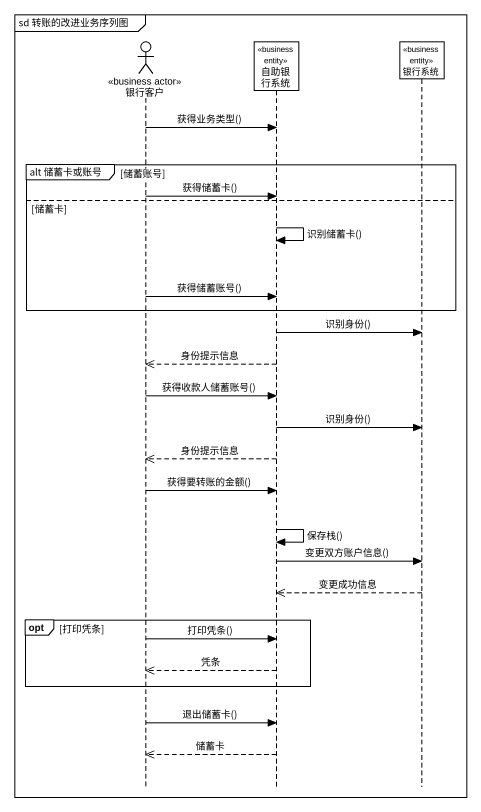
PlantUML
@startuml
mainframe sd 转账的改进业务序列图
hide footbox
actor 银行客户 <<business actor>>
participant 自助银行系统 <<business entity>>
participant 银行系统 <<business entity>>

银行客户 -> 自助银行系统 : 获得业务类型()
group alt 储蓄卡或账号 [储蓄账号]
  银行客户 -> 自助银行系统 : 获得储蓄卡()
else 储蓄卡
  自助银行系统 -> 自助银行系统 : 识别储蓄卡()
  银行客户 -> 自助银行系统 : 获得储蓄账号()
end
自助银行系统 -> 银行系统 : 识别身份()
自助银行系统 -->> 银行客户 : 身份提示信息
银行客户 -> 自助银行系统 : 获得收款人储蓄账号()
自助银行系统 -> 银行系统 : 识别身份()
自助银行系统 -->> 银行客户 : 身份提示信息
银行客户 -> 自助银行系统 : 获得要转账的金额()
自助银行系统 -> 自助银行系统 : 保存栈()
自助银行系统 -> 银行系统 : 变更双方账户信息()
银行系统 -->> 自助银行系统 : 变更成功信息
opt 打印凭条
  银行客户 -> 自助银行系统 : 打印凭条()
  自助银行系统 -->> 银行客户 : 凭条
end
银行客户 -> 自助银行系统 : 退出储蓄卡()
自助银行系统 -->> 银行客户 : 储蓄卡
@enduml
